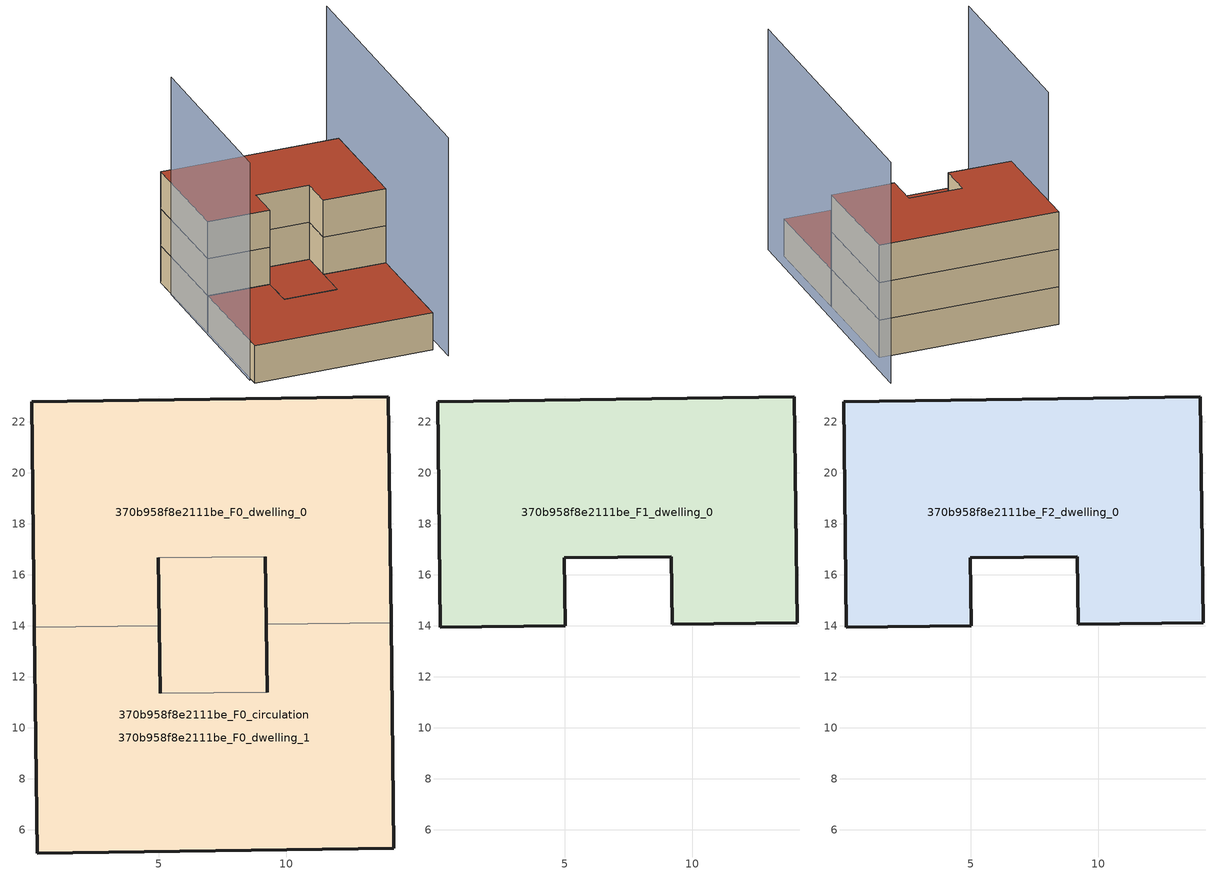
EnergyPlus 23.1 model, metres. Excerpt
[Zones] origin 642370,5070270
370b958f8e2111be_F0_dwelling_0
 floor ground (EU_floor_Construction): 14,22.97 14.11,14.12 9.22,14.06 9.19,16.71 4.99,16.66 5.03,14 0.13,13.94 0.02,22.79 z0; 9.19,16.71 9.26,11.4 5.06,11.35 5.03,14 4.99,16.66 z0
 wall outside (EU_wall_Construction): 14.11,14.12 14,22.97 0.02,22.79 0.13,13.94 / 5.03,14 4.99,16.66 / 9.19,16.71 9.22,14.06 z0:3
 wall to 370b958f8e2111be_F0_dwelling_1 (EU_wall_Construction): 0.13,13.94 5.03,14 / 9.22,14.06 14.11,14.12 z0:3
 wall to 370b958f8e2111be_F0_circulation (EU_wall_Construction): 4.99,16.66 9.19,16.71 z0:3
 roof outside (EU_floor_Construction): 9.26,11.4 9.19,16.71 4.99,16.66 5.03,14 5.06,11.35 z3
370b958f8e2111be_F0_dwelling_1
 floor ground (EU_floor_Construction): 14.11,14.12 14.23,5.27 0.25,5.09 0.13,13.94 5.03,14 5.06,11.35 9.26,11.4 9.22,14.06 z0; 9.19,16.71 9.26,11.4 5.06,11.35 5.03,14 4.99,16.66 z0
 wall outside (EU_wall_Construction): 9.22,14.06 9.26,11.4 / 5.06,11.35 5.03,14 / 0.13,13.94 0.25,5.09 14.23,5.27 14.11,14.12 z0:3
 wall to 370b958f8e2111be_F0_circulation (EU_wall_Construction): 9.26,11.4 5.06,11.35 z0:3
 roof outside (EU_roof_Construction): 9.26,11.4 9.19,16.71 4.99,16.66 5.03,14 5.06,11.35 z3; 14.23,5.27 14.11,14.12 9.22,14.06 9.26,11.4 5.06,11.35 5.03,14 0.13,13.94 0.25,5.09 z3
370b958f8e2111be_F0_circulation
 floor ground (EU_floor_Construction): 14,22.97 14.11,14.12 9.22,14.06 9.19,16.71 4.99,16.66 5.03,14 0.13,13.94 0.02,22.79 z0; 9.19,16.71 9.26,11.4 5.06,11.35 5.03,14 4.99,16.66 z0; 14.11,14.12 14.23,5.27 0.25,5.09 0.13,13.94 5.03,14 5.06,11.35 9.26,11.4 9.22,14.06 z0
 wall outside (EU_wall_Construction): 9.26,11.4 9.19,16.71 / 4.99,16.66 5.06,11.35 z0:3
 roof outside (EU_roof_Construction): 9.26,11.4 9.19,16.71 4.99,16.66 5.03,14 5.06,11.35 z3; 14.11,14.12 14,22.97 0.02,22.79 0.13,13.94 5.03,14 4.99,16.66 9.19,16.71 9.22,14.06 z3; 14.23,5.27 14.11,14.12 9.22,14.06 9.26,11.4 5.06,11.35 5.03,14 0.13,13.94 0.25,5.09 z3
370b958f8e2111be_F1_dwelling_0
 floor to 370b958f8e2111be_F0_dwelling_0 (EU_floor_Construction): 14,22.97 14.11,14.12 9.22,14.06 9.19,16.71 4.99,16.66 5.03,14 0.13,13.94 0.02,22.79 z3
 wall outside (EU_wall_Construction): 14.11,14.12 14,22.97 0.02,22.79 0.13,13.94 5.03,14 4.99,16.66 9.19,16.71 9.22,14.06 14.11,14.12 z3:6
370b958f8e2111be_F2_dwelling_0
 floor to 370b958f8e2111be_F1_dwelling_0 (EU_floor_Construction): 14,22.97 14.11,14.12 9.22,14.06 9.19,16.71 4.99,16.66 5.03,14 0.13,13.94 0.02,22.79 z6
 wall outside (EU_wall_Construction): 14.11,14.12 14,22.97 0.02,22.79 0.13,13.94 5.03,14 4.99,16.66 9.19,16.71 9.22,14.06 14.11,14.12 z6:9
 roof outside (EU_roof_Construction): 14.11,14.12 14,22.97 0.02,22.79 0.13,13.94 5.03,14 4.99,16.66 9.19,16.71 9.22,14.06 z9
shading: -0.01,20.7 0.09,5.67 z0:17.6; 14.91,3.93 14.74,27.07 z0:17.7
[Building]
EU S2 Campaign: North Axis=0; Terrain=City; Solar Distribution=FullExterior
[Site:Location]
Lyon-Bron: Latitude=45.75; Longitude=5; Time Zone=1; Elevation=198
[SizingPeriod:WeatherFileDays]
AnnualSizingPeriod: Begin Month=1; Begin Day of Month=1; End Month=12; End Day of Month=31; Day of Week for Start Day=Monday; Use Weather File Daylight Saving Period=No; Use Weather File Rain and Snow Indicators=No
[MATERIAL]
EU_InternalMass_Material: Roughness=MediumRough; Thickness=0.1; Conductivity=1; Density=1800; Specific Heat=900; Thermal Absorptance=0.9; Solar Absorptance=0.7; Visible Absorptance=0.7
[MATERIAL:NOMASS] Roughness=MediumRough; Thermal Absorptance=0.9; Solar Absorptance=0.7; Visible Absorptance=0.7
Name | Thermal Resistance
EU_wall_NoMass | 0.87146
EU_roof_NoMass | 0.842276
EU_floor_NoMass | 0.496999
[CONSTRUCTION]
EU_wall_Construction: EU_wall_NoMass
EU_roof_Construction: EU_roof_NoMass
EU_floor_Construction: EU_floor_NoMass
EU_InternalMass_Construction: EU_InternalMass_Material
[ZONE] Type=1; Multiplier=1; Ceiling Height=autocalculate; Floor Area=autocalculate; Part of Total Floor Area=Yes
Name | Volume
370b958f8e2111be_F0_dwelling_0 | 404.696
370b958f8e2111be_F1_dwelling_0 | 337.865
370b958f8e2111be_F2_dwelling_0 | 337.863
370b958f8e2111be_F0_dwelling_1 | 404.694
370b958f8e2111be_F0_circulation | 742.562
[INTERNALMASS] Construction=EU_InternalMass_Construction
Name | Zone or ZoneList | Surface Area
370b958f8e2111be_F0_dwelling_0_EU_InternalMass | 370b958f8e2111be_F0_dwelling_0 | 112.621
370b958f8e2111be_F0_dwelling_1_EU_InternalMass | 370b958f8e2111be_F0_dwelling_1 | 112.621
370b958f8e2111be_F1_dwelling_0_EU_InternalMass | 370b958f8e2111be_F1_dwelling_0 | 248.146
370b958f8e2111be_F2_dwelling_0_EU_InternalMass | 370b958f8e2111be_F2_dwelling_0 | 248.146
[OTHEREQUIPMENT] Fuel Type=Electricity; Design Level Calculation Method=Watts/Area; Power per Zone Floor Area=1; Fraction Latent=0; Fraction Radiant=0; Fraction Lost=0; Carbon Dioxide Generation Rate=0; EndUse Subcategory=EU_Step8_InternalGains
Name | Zone or ZoneList or Space or SpaceList | Schedule
EU_Step8_InternalGain_370b958f8e2111be_F0_dwelling_0_f000 | 370b958f8e2111be_F0_dwelling_0 | EU_Step8_GainSchedule_370b958f8e2111be_F0_dwelling_0_f000
EU_Step8_InternalGain_370b958f8e2111be_F0_dwelling_1_f000 | 370b958f8e2111be_F0_dwelling_1 | EU_Step8_GainSchedule_370b958f8e2111be_F0_dwelling_1_f000
EU_Step8_InternalGain_370b958f8e2111be_F1_dwelling_0_f000 | 370b958f8e2111be_F1_dwelling_0 | EU_Step8_GainSchedule_370b958f8e2111be_F1_dwelling_0_f000
EU_Step8_InternalGain_370b958f8e2111be_F2_dwelling_0_f000 | 370b958f8e2111be_F2_dwelling_0 | EU_Step8_GainSchedule_370b958f8e2111be_F2_dwelling_0_f000
[ZONEINFILTRATION:DESIGNFLOWRATE]
EU_Circulation_Infiltration_370b958f8e2111be_F0_circulation: Zone or ZoneList or Space or SpaceList=370b958f8e2111be_F0_circulation; Schedule=EU_AlwaysOn; Design Flow Rate Calculation Method=Flow/Area; Flow Rate per Floor Area=0.0005; Constant Term Coefficient=1; Temperature Term Coefficient=0; Velocity Term Coefficient=0; Velocity Squared Term Coefficient=0
[ZONEVENTILATION:DESIGNFLOWRATE] Schedule=EU_AlwaysOn; Design Flow Rate Calculation Method=AirChanges/Hour; Air Changes per Hour=0.425; Ventilation Type=Natural; Fan Pressure Rise=0; Fan Total Efficiency=1; Constant Term Coefficient=1; Temperature Term Coefficient=0; Velocity Term Coefficient=0; Velocity Squared Term Coefficient=0; Minimum Indoor Temperature=-100; Maximum Indoor Temperature=100; Delta Temperature=-100; Minimum Outdoor Temperature=-100; Maximum Outdoor Temperature=100; Maximum Wind Speed=40
Name | Zone or ZoneList or Space or SpaceList
EU_ConstantAir_370b958f8e2111be_F0_dwelling_0 | 370b958f8e2111be_F0_dwelling_0
EU_ConstantAir_370b958f8e2111be_F0_dwelling_1 | 370b958f8e2111be_F0_dwelling_1
EU_ConstantAir_370b958f8e2111be_F1_dwelling_0 | 370b958f8e2111be_F1_dwelling_0
EU_ConstantAir_370b958f8e2111be_F2_dwelling_0 | 370b958f8e2111be_F2_dwelling_0
[HVACTEMPLATE:THERMOSTAT] Constant Heating Setpoint=20; Constant Cooling Setpoint=50
EU_HeatOnly_370b958f8e2111be_F0_dwelling_0; EU_HeatOnly_370b958f8e2111be_F0_dwelling_1; EU_HeatOnly_370b958f8e2111be_F1_dwelling_0; EU_HeatOnly_370b958f8e2111be_F2_dwelling_0
[HVACTEMPLATE:ZONE:IDEALLOADSAIRSYSTEM] System Availability Schedule=EU_AlwaysOn; Maximum Heating Supply Air Temperature=50; Minimum Cooling Supply Air Temperature=13; Maximum Heating Supply Air Humidity Ratio=0.0156; Minimum Cooling Supply Air Humidity Ratio=0.0077; Heating Limit=NoLimit; Cooling Limit=NoLimit; Heating Availability Schedule=EU_AlwaysOn; Cooling Availability Schedule=EU_CoolingOff; Dehumidification Control Type=ConstantSensibleHeatRatio; Cooling Sensible Heat Ratio=0.7; Dehumidification Setpoint=60; Humidification Control Type=None; Humidification Setpoint=30; Outdoor Air Method=None; Outdoor Air Flow Rate per Person=0.00944; Outdoor Air Flow Rate per Zone Floor Area=0; Outdoor Air Flow Rate per Zone=0; Demand Controlled Ventilation Type=None; Outdoor Air Economizer Type=NoEconomizer; Heat Recovery Type=None; Sensible Heat Recovery Effectiveness=0.7; Latent Heat Recovery Effectiveness=0.65
Name | Template Thermostat
370b958f8e2111be_F0_dwelling_0 | EU_HeatOnly_370b958f8e2111be_F0_dwelling_0
370b958f8e2111be_F0_dwelling_1 | EU_HeatOnly_370b958f8e2111be_F0_dwelling_1
370b958f8e2111be_F1_dwelling_0 | EU_HeatOnly_370b958f8e2111be_F1_dwelling_0
370b958f8e2111be_F2_dwelling_0 | EU_HeatOnly_370b958f8e2111be_F2_dwelling_0
[SIZING:ZONE] Zone Cooling Design Supply Air Temperature Input Method=SupplyAirTemperature; Zone Cooling Design Supply Air Temperature=13; Zone Heating Design Supply Air Temperature Input Method=SupplyAirTemperature; Zone Heating Design Supply Air Temperature=50; Zone Cooling Design Supply Air Humidity Ratio=0.008; Zone Heating Design Supply Air Humidity Ratio=0.008; Cooling Design Air Flow Method=DesignDay; Cooling Design Air Flow Rate=0; Cooling Minimum Air Flow per Zone Floor Area=0.000762; Cooling Minimum Air Flow=0; Cooling Minimum Air Flow Fraction=0.2; Heating Design Air Flow Method=DesignDay; Heating Design Air Flow Rate=0; Heating Maximum Air Flow per Zone Floor Area=0.002032; Heating Maximum Air Flow=0.141576; Heating Maximum Air Flow Fraction=0.3; Account for Dedicated Outdoor Air System=No; Dedicated Outdoor Air System Control Strategy=NeutralSupplyAir; Dedicated Outdoor Air Low Setpoint Temperature for Design=autosize; Dedicated Outdoor Air High Setpoint Temperature for Design=autosize; Zone Load Sizing Method=Sensible Load Only No Latent Load; Zone Latent Cooling Design Supply Air Humidity Ratio Input Method=HumidityRatioDifference; Zone Cooling Design Supply Air Humidity Ratio Difference=0.005; Zone Latent Heating Design Supply Air Humidity Ratio Input Method=HumidityRatioDifference; Zone Humidification Design Supply Air Humidity Ratio Difference=0.005
370b958f8e2111be_F0_dwelling_0; 370b958f8e2111be_F0_dwelling_1; 370b958f8e2111be_F1_dwelling_0; 370b958f8e2111be_F2_dwelling_0
[SCHEDULE:CONSTANT]
Name | Hourly Value
EU_AlwaysOn | 1
EU_CoolingOff | 0
[SCHEDULE:FILE] Column Number=1; Rows to Skip at Top=0; Number of Hours of Data=8760; Column Separator=Comma; Interpolate to Timestep=No; Minutes per Item=60; Adjust Schedule for Daylight Savings=Yes
Name | File
EU_Step8_GainSchedule_370b958f8e2111be_F0_dwelling_0_f000 | ../../schedules/370b958f8e2111be/370b958f8e2111be_F0_dwelling_0_f000_gain.csv
EU_Step8_GainSchedule_370b958f8e2111be_F0_dwelling_1_f000 | ../../schedules/370b958f8e2111be/370b958f8e2111be_F0_dwelling_1_f000_gain.csv
EU_Step8_GainSchedule_370b958f8e2111be_F1_dwelling_0_f000 | ../../schedules/370b958f8e2111be/370b958f8e2111be_F1_dwelling_0_f000_gain.csv
EU_Step8_GainSchedule_370b958f8e2111be_F2_dwelling_0_f000 | ../../schedules/370b958f8e2111be/370b958f8e2111be_F2_dwelling_0_f000_gain.csv
